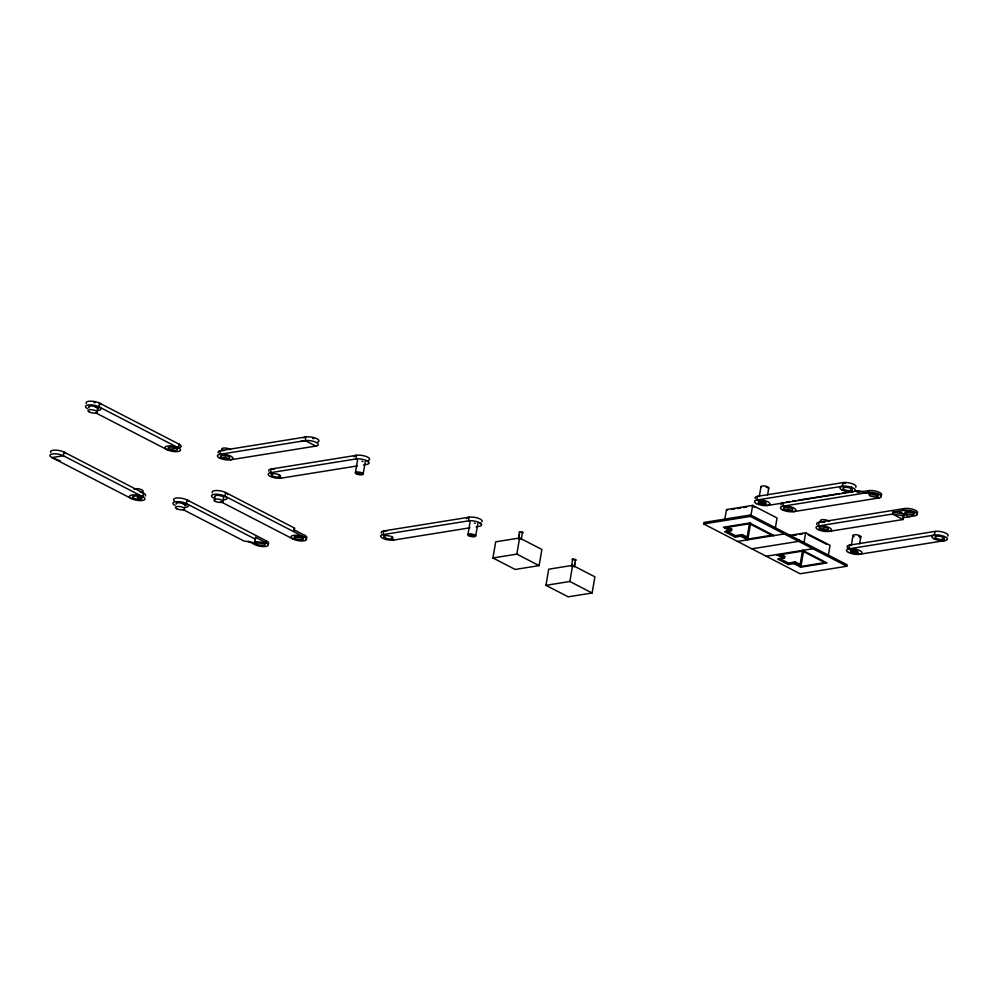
<?xml version="1.0" encoding="UTF-8"?>
<svg xmlns="http://www.w3.org/2000/svg" width="998" height="998" viewBox="0 0 998 998"><rect width="100%" height="100%" fill="white"/><g stroke="black" fill="none" stroke-linecap="round" stroke-linejoin="round"><path stroke-width="1.5" d="M183.258 509.679L243.911 540.991L254.914 542.812L255.625 537.323L266.229 542.8A7.884 2.595 9.8 0 1 265.83 546.442A7.884 2.595 9.8 0 1 254.839 544.621L248.203 541.203M294.223 530.499L294.485 528.067L225.573 492.488L224.937 496.156L304.465 537.211L304.777 535.377L294.173 529.901L294.485 528.067M799.772 566.627L824.835 562.598L802.567 551.108L802.654 550.372L827.043 562.959L800.833 567.176L793.946 563.62L794.196 562.148M892.836 512.199L904.225 510.365L904.537 508.531L819.109 522.253L818.472 525.934L892.511 514.032L892.836 512.199L903.826 514.02L903.115 519.509L829.076 531.398M903.514 515.854L892.511 514.032L903.115 519.509L903.826 514.02M178.467 447.865L179.104 444.185L99.575 403.142L98.939 406.81L178.467 447.865L167.078 449.686L95.771 412.885M255.625 537.323L255.301 539.157L186.377 503.578L187.013 499.911L266.541 540.966A7.884 2.595 9.8 0 1 268.287 543.785M254.914 542.812L255.226 540.978M257.11 544.259A4.728 1.559 9.8 0 1 259.48 542.014A4.728 1.559 9.8 0 1 264.994 544.858A4.728 1.559 9.8 0 1 257.11 544.259L257.434 542.425M266.229 542.8L266.541 540.966M279.452 474.624L279.028 477.069L281.149 478.154L357.434 465.904M300.735 441.453L305.263 440.617L305.899 436.949L220.471 450.672L219.834 454.339L305.263 440.617A7.884 2.595 9.8 0 1 316.266 442.438A7.884 2.595 9.8 0 1 315.867 446.094L230.438 459.816M295.346 538.671A4.728 1.559 9.8 0 1 297.716 536.425A4.728 1.559 9.8 0 1 303.23 539.269A4.728 1.559 9.8 0 1 295.346 538.671L295.658 536.837M272.666 473.776L270.545 472.69L355.987 458.955L356.61 455.288L271.182 469.023L270.545 472.69A7.884 2.595 9.8 0 0 270.159 476.333A7.884 2.595 9.8 0 0 281.149 478.154M355.375 472.79L357.546 460.19M363.147 474.075L365.318 461.475M391.989 536.525L391.565 538.97L393.686 540.068L469.958 527.805M385.203 535.689L383.082 534.591L468.511 520.869L469.147 517.201L383.719 530.924L383.082 534.591A7.884 2.595 9.8 0 0 382.683 538.246A7.884 2.595 9.8 0 0 393.686 540.068M467.9 534.691L470.083 522.091M475.684 535.988L477.855 523.376M492.912 557.969L495.694 541.827L519.621 537.984L541.889 549.474L539.095 565.616L515.18 569.459L492.912 557.969L516.827 554.115L539.095 565.616M518.486 539.095L519.746 531.759M518.885 537.074L519.397 534.142M516.827 554.115L519.621 537.984M521.23 539.556L522.503 532.208A1.971 0.649 9.8 0 0 520.02 531.734A1.971 0.649 9.8 0 0 519.359 532.483M545.931 585.327L548.713 569.197L572.64 565.355L594.908 576.844L592.113 592.987L568.199 596.829L545.931 585.327L569.846 581.485L592.113 592.987M571.492 566.465L572.765 559.13M569.846 581.485L572.64 565.355M574.249 566.914L575.509 559.579A1.971 0.649 9.8 0 0 573.027 559.092A1.971 0.649 9.8 0 0 572.378 559.853M574.399 566.365L574.91 563.433M703.64 523.938L703.889 522.465L750.596 514.968L847.09 564.768L846.828 566.24L800.134 573.75L703.64 523.938L750.346 516.428L846.828 566.24M724.698 519.883L726.469 509.604L752.679 505.4L777.068 517.987L775.284 528.254M750.683 522.94L747.901 539.07L742.063 536.063L735.227 537.161L724.635 531.684L731.459 530.587L731.721 529.127L727.055 526.719M735.227 537.161L735.489 535.689L742.325 534.591L748.151 537.61L747.015 537.785L749.548 523.114M742.063 536.063L742.325 534.591M750.346 516.428L750.596 514.968M750.895 515.667L752.679 505.4M851.456 486.987L850.832 490.654L852.953 491.752L767.512 505.487L756.908 500.01L757.544 496.343L842.973 482.608A7.884 2.595 9.8 0 1 852.404 483.756A7.884 2.595 9.8 0 1 855.723 487.261M759.291 496.505L760.987 486.7M767.562 494.983L768.772 487.985M803.702 550.297L800.92 566.44L795.082 563.433L788.245 564.531L777.642 559.055L784.478 557.957L784.74 556.485L781.234 554.688M788.245 564.531L788.507 563.059L795.344 561.961L801.169 564.98L800.034 565.155L802.567 550.484M798.837 539.868L798.587 541.34L751.881 548.838M795.082 563.433L795.344 561.961M803.914 543.037L805.685 532.77L830.074 545.357L828.303 555.624M756.908 500.01L842.349 486.276L842.973 482.608L845.094 483.706M864.393 491.789L857.532 490.654L857.207 492.488L868.597 490.654A7.884 2.595 9.8 0 1 878.851 492.126A7.884 2.595 9.8 0 1 880.498 495.806M943.297 537.024L942.873 539.469L944.994 540.567L859.552 554.289L848.961 548.825L849.585 545.145L935.026 531.423A7.884 2.595 9.8 0 1 944.457 532.57A7.884 2.595 9.8 0 1 947.763 536.076M851.344 545.307L853.028 535.502M863.757 493.324L868.285 492.488L868.597 490.654M859.602 543.798L860.812 536.799M877.08 495.033L876.768 496.867L878.889 497.965A7.884 2.595 9.8 0 0 879.275 494.309A7.884 2.595 9.8 0 0 868.285 492.488L782.844 506.223L783.48 502.555A7.884 2.595 9.8 0 0 781.197 504.714M912.708 514.743L913.02 512.91M848.961 548.825L934.39 535.09L935.026 531.423M363.534 464.918L366.59 464.432A7.884 2.595 9.8 0 0 368.861 462.274L366.977 460.777A7.884 2.595 9.8 0 0 355.987 458.955M476.071 526.832L479.115 526.333A7.884 2.595 9.8 0 0 481.398 524.175L479.514 522.69A7.884 2.595 9.8 0 0 468.511 520.869M731.659 509.491L734.653 509.005M737.647 508.531L740.628 508.044M743.622 507.57L746.616 507.084M786.499 502.069L789.53 501.582M792.549 501.096L795.568 500.609M798.6 500.123L839.393 493.561M842.412 493.087L845.431 492.6M848.462 492.114L851.481 491.627M854.5 491.141L857.532 490.654M793.447 511.687L878.889 497.965M724.498 527.767L749.548 523.738L771.816 535.227L774.024 535.589L749.635 523.002L723.438 527.218L730.324 530.774M730.573 529.302L731.721 529.127M746.766 539.257L771.816 535.227M737.572 541.452L784.278 533.942M789.68 535.34L805.685 532.77M903.44 517.675L914.829 515.841A7.884 2.595 9.8 0 0 915.216 512.186A7.884 2.595 9.8 0 0 904.225 510.365M793.647 535.415L796.641 534.94M799.635 534.454L802.617 533.98M766.202 556.235L812.896 548.725M777.504 555.125L802.567 551.108M784.74 556.485L783.592 556.672L783.343 558.144L776.444 554.589M221.668 457.595A4.728 1.559 9.8 0 0 229.577 458.244A4.728 1.559 9.8 0 0 224.163 455.387A4.728 1.559 9.8 0 0 221.668 457.595L225.136 457.084L228.255 458.731M140.668 497.204L137.2 497.715L140.319 499.374M784.678 509.479A4.728 1.559 9.8 0 0 792.587 510.128A4.728 1.559 9.8 0 0 787.185 507.271A4.728 1.559 9.8 0 0 784.678 509.479L788.146 508.955L791.277 510.602M820.306 529.189A4.728 1.559 9.8 0 0 828.215 529.838A4.728 1.559 9.8 0 0 822.801 526.969A4.728 1.559 9.8 0 0 820.306 529.189L823.774 528.666L826.893 530.312M60.591 461.088L51.983 457.583A7.884 2.595 9.8 0 1 52.37 453.928A7.884 2.595 9.8 0 1 63.373 455.749L142.901 496.804L143.525 493.137L64.009 452.082L63.373 455.749L51.983 457.583L131.511 498.638A7.884 2.595 9.8 0 0 144.635 499.636A7.884 2.595 9.8 0 0 135.454 494.896A7.884 2.595 9.8 0 0 131.511 498.638M868.285 492.488L870.406 493.586M898.524 511.275L909.128 516.752M842.349 486.276L844.47 487.373M934.39 535.09L936.511 536.188M752.592 506.123L755.212 507.483M808.23 534.853L826.569 544.309M726.469 509.604L727.53 510.153M745.843 537.186L741.177 534.778L740.928 536.25L747.826 539.806M795.369 562.747L798.862 564.556M725.633 527.58L731.459 530.587M778.652 554.95L784.478 557.957M726.207 530.899L735.489 535.689M779.226 558.269L788.507 563.059M574.087 559.816L575.409 560.502A1.971 0.649 9.8 0 0 575.621 559.641M305.263 440.617L315.867 446.094M220.396 501.52L293.063 539.032A7.884 2.595 9.8 0 0 306.199 540.03A7.884 2.595 9.8 0 0 297.017 535.29A7.884 2.595 9.8 0 0 293.063 539.032M94.536 406.411L98.602 408.606M181.985 503.179L186.04 505.375M479.514 522.69L480.911 523.663M366.977 460.777L368.374 461.75M878.365 494.546A4.728 1.559 9.8 0 1 874.348 495.033A4.728 1.559 9.8 0 1 869.782 493.499M902.404 509.354A7.884 2.595 9.8 0 1 913.07 509.379A7.884 2.595 9.8 0 1 916.438 513.671M914.305 512.411A4.728 1.559 9.8 0 1 910.288 512.91A4.728 1.559 9.8 0 1 905.722 511.375M816.826 524.424A7.884 2.595 9.8 0 1 824.685 522.416M820.88 521.405A4.728 1.559 9.8 0 1 822.926 519.596A4.728 1.559 9.8 0 1 829.201 521.255M765.915 486.937A1.971 0.649 9.8 0 1 766.776 487.486M761.437 487.423A3.942 1.297 9.8 0 1 765.017 486.051A3.942 1.297 9.8 0 1 768.173 488.546M755.261 498.501A7.884 2.595 9.8 0 1 757.544 496.343M849.323 487.049A4.728 1.559 9.8 0 1 846.915 486.65M858.816 536.3A1.971 0.649 9.8 0 1 858.866 536.475M854.076 536.612A3.942 1.297 9.8 0 1 854.276 534.778A3.942 1.297 9.8 0 1 859.765 535.689A3.942 1.297 9.8 0 1 859.577 537.523M848.013 548.064A7.884 2.595 9.8 0 1 849.585 545.145M940.153 535.714A4.728 1.559 9.8 0 1 938.956 535.452M174.45 500.996A7.884 2.595 9.8 0 1 178.605 497.94A7.884 2.595 9.8 0 1 188.909 501.395M174.987 505.4A7.884 2.595 9.8 0 1 175.898 501.682A7.884 2.595 9.8 0 1 187.212 504.065A7.884 2.595 9.8 0 1 184.331 507.371M176.159 504.177A4.728 1.559 9.8 0 1 180.775 502.93A4.728 1.559 9.8 0 1 185.179 505.612M264.807 543.324A4.728 1.559 9.8 0 1 260.066 543.311A4.728 1.559 9.8 0 1 256.299 541.527M212.287 492.825A7.884 2.595 9.8 0 1 219.136 490.667A7.884 2.595 9.8 0 1 227.644 494.684M304.777 535.377A7.884 2.595 9.8 0 1 305.675 538.695M215.106 498.663A7.884 2.595 9.8 0 1 213.46 494.422A7.884 2.595 9.8 0 1 225.373 496.393A7.884 2.595 9.8 0 1 222.891 499.948M215.156 497.204A4.728 1.559 9.8 0 1 219.323 495.507A4.728 1.559 9.8 0 1 223.24 498.501M303.542 537.435A4.728 1.559 9.8 0 1 299.525 537.922A4.728 1.559 9.8 0 1 294.959 536.388M50.723 452.418A7.884 2.595 9.8 0 1 56.562 450.173A7.884 2.595 9.8 0 1 65.893 453.579M140.119 491.889A7.884 2.595 9.8 0 1 145.271 495.969M134.031 489.22A4.728 1.559 9.8 0 1 140.481 489.269A4.728 1.559 9.8 0 1 142.39 491.839M466.677 518.648A7.884 2.595 9.8 0 1 475.734 517.538A7.884 2.595 9.8 0 1 481.884 521.842M381.436 533.082A7.884 2.595 9.8 0 1 387.274 530.836M474.387 523.064A1.971 0.649 9.8 0 1 475.248 523.376M93.962 402.493A4.728 1.559 9.8 0 1 95.172 402.743M86.29 403.479A7.884 2.595 9.8 0 1 92.14 401.221A7.884 2.595 9.8 0 1 101.459 404.627M179.104 444.185A7.884 2.595 9.8 0 1 180.002 447.516M87.55 408.631A7.884 2.595 9.8 0 1 88.46 404.914A7.884 2.595 9.8 0 1 99.775 407.296A7.884 2.595 9.8 0 1 96.893 410.602M89.159 407.858A4.728 1.559 9.8 0 1 93.338 406.161A4.728 1.559 9.8 0 1 97.243 409.155M318.636 441.59A7.884 2.595 9.8 0 1 317.801 442.089M303.766 437.773A7.884 2.595 9.8 0 1 312.486 437.286A7.884 2.595 9.8 0 1 318.973 440.966M218.188 452.83A7.884 2.595 9.8 0 1 224.026 450.585M222.242 449.824A4.728 1.559 9.8 0 1 224.288 448.015A4.728 1.559 9.8 0 1 230.563 449.661M312.574 438.384A4.728 1.559 9.8 0 1 313.684 438.733M355.325 455.624A7.884 2.595 9.8 0 1 366.041 456.435A7.884 2.595 9.8 0 1 368.512 460.427M354.14 456.735A7.884 2.595 9.8 0 1 354.477 456.111M268.899 471.181A7.884 2.595 9.8 0 1 274.737 468.923M361.862 461.151A1.971 0.649 9.8 0 1 363.01 461.65M522.603 532.271A1.971 0.649 9.8 0 1 522.403 533.132M782.457 509.866A7.884 2.595 9.8 0 0 795.593 510.864A7.884 2.595 9.8 0 0 786.412 506.123A7.884 2.595 9.8 0 0 782.457 509.866M870.169 495.781A4.728 1.559 9.8 0 0 878.053 496.38A4.728 1.559 9.8 0 0 872.539 493.536A4.728 1.559 9.8 0 0 870.169 495.781M818.086 529.576A7.884 2.595 9.8 0 0 831.209 530.574A7.884 2.595 9.8 0 0 822.028 525.834A7.884 2.595 9.8 0 0 818.086 529.576M906.109 513.646A4.728 1.559 9.8 0 0 913.993 514.244A4.728 1.559 9.8 0 0 908.479 511.4A4.728 1.559 9.8 0 0 906.109 513.646M760.788 502.98A1.971 0.649 9.8 0 0 764.081 503.229A1.971 0.649 9.8 0 0 761.786 502.044A1.971 0.649 9.8 0 0 760.788 502.98M756.521 503.653A7.884 2.595 9.8 0 0 769.658 504.651A7.884 2.595 9.8 0 0 760.476 499.911A7.884 2.595 9.8 0 0 756.521 503.653M841.95 489.931A7.884 2.595 9.8 0 0 855.086 490.929A7.884 2.595 9.8 0 0 845.905 486.188A7.884 2.595 9.8 0 0 841.95 489.931M759.366 503.204A3.942 1.297 9.8 0 0 765.94 503.703A3.942 1.297 9.8 0 0 761.349 501.333A3.942 1.297 9.8 0 0 759.366 503.204M844.233 489.569A4.728 1.559 9.8 0 0 852.105 490.168A4.728 1.559 9.8 0 0 846.603 487.323A4.728 1.559 9.8 0 0 844.233 489.569M852.841 551.782A1.971 0.649 9.8 0 0 856.122 552.031A1.971 0.649 9.8 0 0 853.826 550.846A1.971 0.649 9.8 0 0 852.841 551.782M848.562 552.468A7.884 2.595 9.8 0 0 861.698 553.466A7.884 2.595 9.8 0 0 852.517 548.725A7.884 2.595 9.8 0 0 848.562 552.468M933.991 538.745A7.884 2.595 9.8 0 0 947.127 539.743A7.884 2.595 9.8 0 0 937.945 535.003A7.884 2.595 9.8 0 0 933.991 538.745M851.406 552.019A3.942 1.297 9.8 0 0 857.981 552.518A3.942 1.297 9.8 0 0 853.39 550.148A3.942 1.297 9.8 0 0 851.406 552.019M936.274 538.371A4.728 1.559 9.8 0 0 944.158 538.97A4.728 1.559 9.8 0 0 938.644 536.126A4.728 1.559 9.8 0 0 936.274 538.371M176.696 508.731A4.728 1.559 9.8 0 0 184.543 509.279A4.728 1.559 9.8 0 0 178.929 506.46A4.728 1.559 9.8 0 0 176.696 508.731M215.244 501.32A4.728 1.559 9.8 0 0 223.09 501.857A4.728 1.559 9.8 0 0 217.477 499.037A4.728 1.559 9.8 0 0 215.244 501.32M133.732 498.239A4.728 1.559 9.8 0 0 141.641 498.888A4.728 1.559 9.8 0 0 136.227 496.031A4.728 1.559 9.8 0 0 133.732 498.239M470.37 535.564A1.971 0.649 9.8 0 0 473.651 535.814A1.971 0.649 9.8 0 0 471.355 534.629A1.971 0.649 9.8 0 0 470.37 535.564M468.948 535.801A3.942 1.297 9.8 0 0 475.51 536.3A3.942 1.297 9.8 0 0 470.919 533.93A3.942 1.297 9.8 0 0 468.948 535.801M384.966 537.872A4.728 1.559 9.8 0 0 392.85 538.471A4.728 1.559 9.8 0 0 387.336 535.627A4.728 1.559 9.8 0 0 384.966 537.872M167.078 449.686A7.884 2.595 9.8 0 0 180.214 450.684A7.884 2.595 9.8 0 0 171.032 445.944A7.884 2.595 9.8 0 0 167.078 449.686M169.348 449.325A4.728 1.559 9.8 0 0 177.232 449.923A4.728 1.559 9.8 0 0 171.718 447.079A4.728 1.559 9.8 0 0 169.348 449.325M89.246 411.962A4.728 1.559 9.8 0 0 97.093 412.511A4.728 1.559 9.8 0 0 91.492 409.691A4.728 1.559 9.8 0 0 89.246 411.962M219.435 457.995A7.884 2.595 9.8 0 0 232.571 458.993A7.884 2.595 9.8 0 0 223.39 454.252A7.884 2.595 9.8 0 0 219.435 457.995M357.833 473.663A1.971 0.649 9.8 0 0 361.114 473.913A1.971 0.649 9.8 0 0 358.818 472.728A1.971 0.649 9.8 0 0 357.833 473.663M356.411 473.888A3.942 1.297 9.8 0 0 362.973 474.387A3.942 1.297 9.8 0 0 358.382 472.017A3.942 1.297 9.8 0 0 356.411 473.888M272.429 475.971A4.728 1.559 9.8 0 0 280.313 476.57A4.728 1.559 9.8 0 0 274.799 473.726A4.728 1.559 9.8 0 0 272.429 475.971"/></g></svg>
